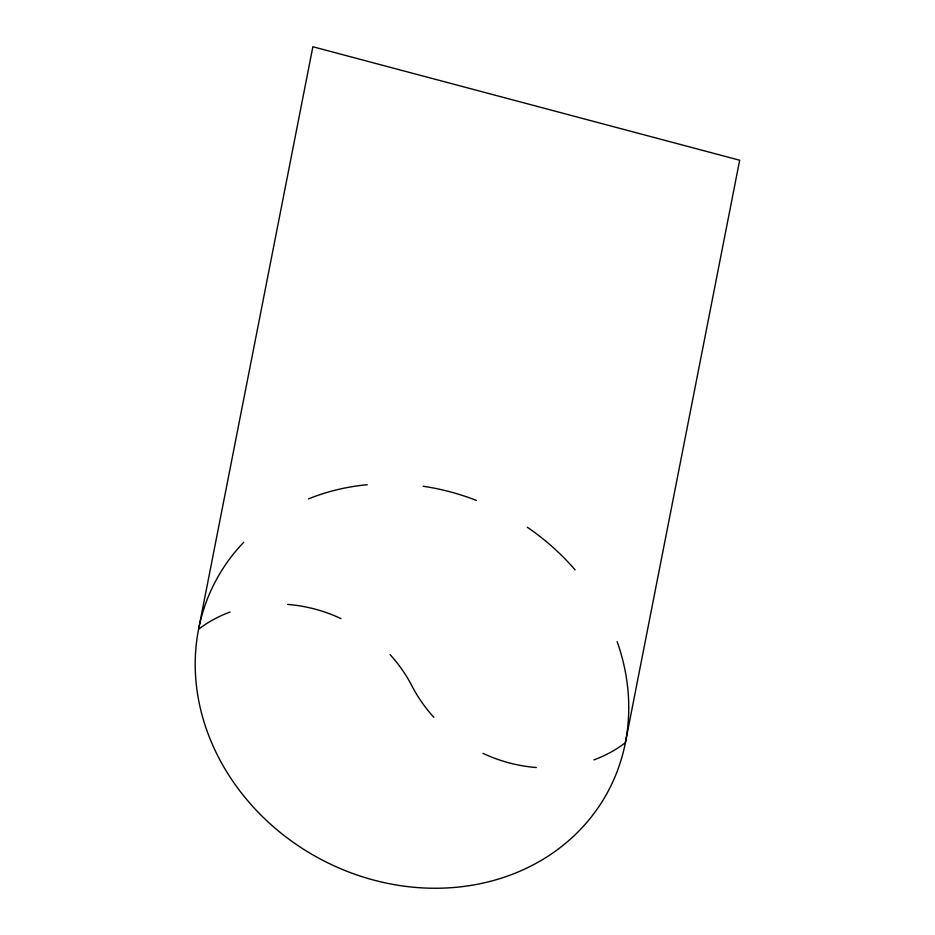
<?xml version="1.0" encoding="UTF-8"?>
<svg xmlns="http://www.w3.org/2000/svg" width="935" height="935" viewBox="0 0 935 935"><rect width="100%" height="100%" fill="white"/><g stroke="black" fill="none" stroke-linecap="round" stroke-linejoin="round"><path stroke-width="1.4" d="M617.147 641.62A222.623 195.824 28.6 0 1 373.883 880.127A222.623 195.824 28.6 0 1 243.696 542.323M308.34 498.939A222.623 195.824 28.6 0 1 367.268 484.704M423.099 486.247A222.623 195.824 28.6 0 1 476.453 500.424M527.317 527.258A222.623 195.824 28.6 0 1 575.095 569.871M230.01 612.051A139.14 122.391 28.6 0 0 198.582 629.232L312.874 46.75L739.667 160.236L625.375 742.717A139.14 122.391 28.6 0 1 593.935 759.886M287.641 604.419A139.14 122.391 28.6 0 1 340.994 618.608M390.07 654.605A139.14 122.391 28.6 0 1 411.973 685.974A139.14 122.391 28.6 0 0 433.887 717.332M536.304 767.518A139.14 122.391 28.6 0 1 482.963 753.341"/></g></svg>
